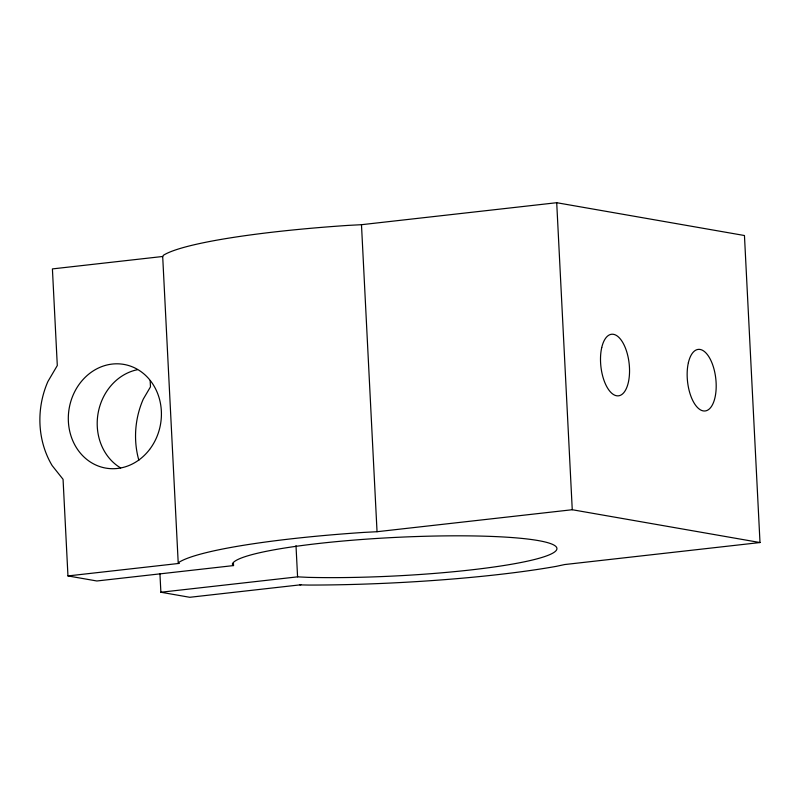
<?xml version="1.0" encoding="UTF-8"?>
<svg xmlns="http://www.w3.org/2000/svg" width="800" height="800" viewBox="0 0 800 800"><rect width="100%" height="100%" fill="white"/><g stroke="black" fill="none" stroke-linecap="round" stroke-linejoin="round"><path stroke-width="1.2" d="M760 542.54L572.26 509.73L377.04 531.72L363.77 532.41A220.26 26.08 -2.9 0 0 179.09 562.23L178.24 563.51L162.69 256.49L163.53 255.2A220.26 26.08 -2.9 0 1 348.21 225.39L361.48 224.7L556.71 202.71L744.45 235.52L760 542.54L564.66 564.55L556.44 566.32A220.26 26.08 -2.9 0 1 308.81 585.06L299.84 584.89M162.69 256.49L52.41 268.91L57.3 365.53L47.9 381.53A84.77 74.66 -80.1 0 0 52.16 465.6L63.06 479.31L67.96 575.93L96.84 580.98L233.54 565.58L233.42 563.09M67.96 575.93L179.32 563.39M159.93 573.65L160.88 592.24L297.58 576.85L308.15 577.36A162.54 19.24 -2.9 0 0 544.89 556.49A162.54 19.24 -2.9 0 0 428.73 536.18A162.54 19.24 -2.9 0 0 232.33 564.11L233.54 565.58M300.91 584.77L189.76 597.29L160.88 592.24M556.71 202.71L572.26 509.73M361.48 224.7L377.04 531.72M296 545.64L297.58 576.85M150.16 380.67L150.47 386.86L143.27 399.12A81.66 71.93 -80.1 0 0 138.84 460.22M120.66 467.94A52.63 46.36 -80.1 0 1 98.05 413.54A52.63 46.36 -80.1 0 1 137.48 369.69M601.74 347.52A30.96 14.19 83.6 0 0 616.58 395.76A30.96 14.19 83.6 0 0 626.76 351.89A30.96 14.19 83.6 0 0 601.74 347.52M688.39 362.66A30.96 14.19 83.6 0 0 703.23 410.9A30.96 14.19 83.6 0 0 713.41 367.03A30.96 14.19 83.6 0 0 688.39 362.66M149.6 449.47A52.63 46.36 -80.1 0 0 124.34 364.49A52.63 46.36 -80.1 0 0 70.65 434.83A52.63 46.36 -80.1 0 0 149.6 449.47"/></g></svg>
